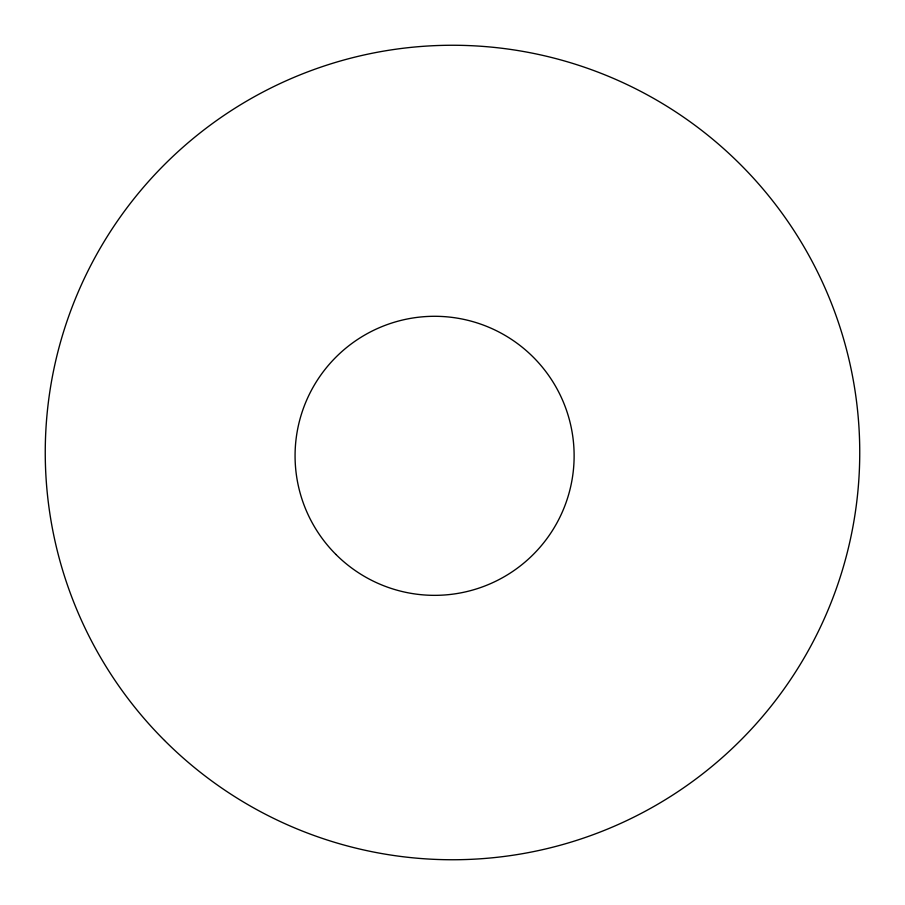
<?xml version="1.0" encoding="UTF-8"?>
<svg xmlns="http://www.w3.org/2000/svg" width="905" height="905" viewBox="0 0 905 905"><rect width="100%" height="100%" fill="white"/><g stroke="black" fill="none" stroke-linecap="round" stroke-linejoin="round"><path stroke-width="1.36" d="M164.529 740.471A407.25 407.25 0 0 0 845.87 557.899A407.25 407.25 0 0 0 347.101 59.13A407.25 407.25 0 0 0 164.529 740.471M335.936 554.471A139.517 139.517 0 0 0 569.369 491.924A139.517 139.517 0 0 0 398.483 321.049A139.517 139.517 0 0 0 335.936 554.471"/></g></svg>
